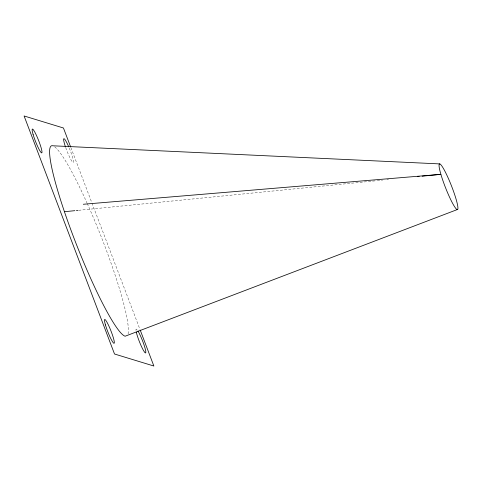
<?xml version="1.0" encoding="UTF-8"?>
<svg xmlns="http://www.w3.org/2000/svg" width="482" height="482" viewBox="0 0 482 482"><rect width="100%" height="100%" fill="white"/><g stroke="black" fill="none" stroke-linecap="round" stroke-linejoin="round"><path stroke-width="0.36" stroke-dasharray="2.41 1.81" d="M78.638 210.303L376.514 180.726M377.267 180.648L382.503 180.129M386.998 179.684L388.492 179.533M70.914 147.655L91.719 202.422M91.984 203.127L139.997 329.513M54.659 146.811A102.359 12.942 68.5 0 1 86.941 202.838M87.242 203.512A102.359 12.942 68.5 0 1 127.989 334.213M69.288 148.095A12.797 1.615 68.5 0 1 73.125 162.506A12.797 1.615 68.5 0 1 65.691 147.528M135.99 330.411A12.797 1.615 68.5 0 1 137.033 329.682"/><path stroke-width="0.72" d="M83.308 204.26L440.885 174.333A24.564 3.109 68.5 0 1 447.423 176.334A24.564 3.109 68.5 0 1 457.177 209.61L125.151 336.213A102.359 12.942 68.5 0 1 73.246 236.192A102.359 12.942 68.5 0 1 52.815 145.787L439.813 163.91M64.419 211.712L74.897 210.67M76.397 210.526L77.891 210.375M417.683 176.635L419.177 176.49M422.172 176.189L440.885 174.333A24.564 3.109 68.5 0 0 457.177 209.61M70.649 146.956L63.449 127.995L24.1 115.975L114.517 354.005L153.866 366.025L140.262 330.212M65.486 146.938A12.797 1.615 68.5 0 1 63.937 138.677A12.797 1.615 68.5 0 1 68.769 146.896M137.96 331.014A12.797 1.615 68.5 0 1 145.094 348.335A12.797 1.615 68.5 0 1 143.088 349.751A12.797 1.615 68.5 0 1 136.304 332.176M105.45 324.934A12.797 1.615 68.5 0 0 113.933 343.305A12.797 1.615 68.5 0 0 108.854 325.971A12.797 1.615 68.5 0 0 105.45 324.934M33.113 134.508A12.797 1.615 68.5 0 0 41.597 152.884A12.797 1.615 68.5 0 0 36.518 135.55A12.797 1.615 68.5 0 0 33.113 134.508"/></g></svg>
